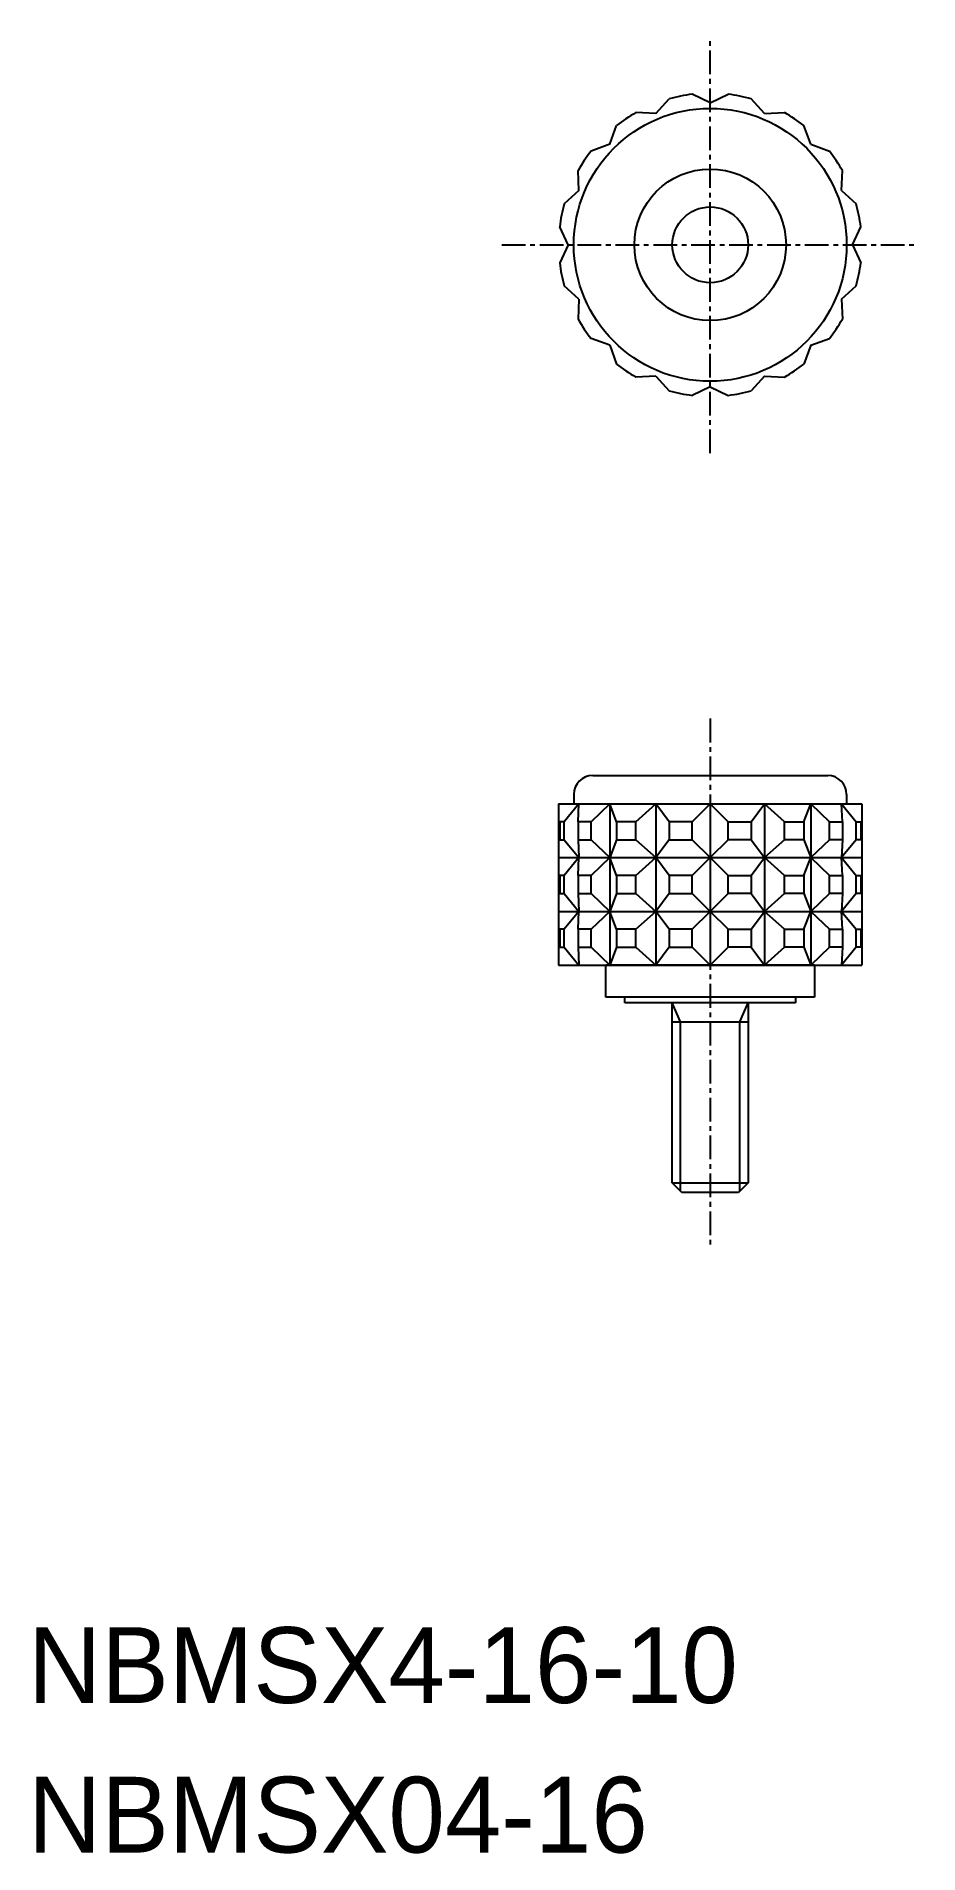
# Model space of a CAD drawing. Extents: x -14013.6 to -13967, y 2.2 to 98.1.
import ezdxf

# ---------------------------------------------------------------- set-up
doc = ezdxf.new("R2010")
doc.units = 0
doc.linetypes.add('CENTER', pattern=[2, 1.25, -0.25, 0.25, -0.25])
doc.layers.get('0').update_dxf_attribs({"linetype": 'CONTINUOUS'})
doc.layers.add('CENTER', color=1, linetype='CENTER')

msp = doc.modelspace()

# ---------------------------------------------------------------- linework, layer by layer
at = {"color": 7, "linetype": 'CONTINUOUS'}
for p, q in [((-13977.998, 94.599), (-13978.949, 95.042)), ((-13977.998, 94.599), (-13977.048, 95.042)), ((-13980.868, 94.028), (-13981.916, 94.074)), ((-13980.868, 94.028), (-13980.16, 94.801)), ((-13975.128, 94.028), (-13975.837, 94.801)), ((-13975.128, 94.028), (-13974.08, 94.074)), ((-13983.302, 92.402), (-13982.943, 93.388)), ((-13972.695, 92.402), (-13973.054, 93.388)), ((-13983.302, 92.402), (-13984.287, 92.043)), ((-13972.695, 92.402), (-13971.709, 92.043)), ((-13984.927, 89.969), (-13984.973, 91.017)), ((-13971.069, 89.969), (-13971.023, 91.017)), ((-13984.927, 89.969), (-13985.701, 89.26)), ((-13971.069, 89.969), (-13970.296, 89.26)), ((-13985.498, 87.099), (-13985.942, 88.05)), ((-13970.498, 87.099), (-13970.055, 88.05)), ((-13985.498, 87.099), (-13985.942, 86.148)), ((-13970.498, 87.099), (-13970.055, 86.148)), ((-13984.927, 84.229), (-13985.701, 84.937)), ((-13971.069, 84.229), (-13970.296, 84.937)), ((-13984.927, 84.229), (-13984.973, 83.181)), ((-13971.069, 84.229), (-13971.023, 83.181)), ((-13983.302, 81.796), (-13984.287, 82.154)), ((-13983.302, 81.796), (-13982.943, 80.81)), ((-13972.695, 81.796), (-13973.054, 80.81)), ((-13972.695, 81.796), (-13971.709, 82.154)), ((-13980.868, 80.17), (-13981.916, 80.124)), ((-13980.868, 80.17), (-13980.16, 79.396)), ((-13977.998, 79.599), (-13978.949, 79.156)), ((-13977.998, 79.599), (-13977.048, 79.156)), ((-13975.128, 80.17), (-13975.837, 79.396)), ((-13975.128, 80.17), (-13974.08, 80.124)), ((-13984.198, 59.099), (-13971.798, 59.099)), ((-13985.998, 57.599), (-13985.998, 49.099)), ((-13985.998, 57.599), (-13969.998, 57.599)), ((-13984.927, 57.599), (-13985.701, 56.654)), ((-13985.198, 58.099), (-13985.198, 57.599)), ((-13984.973, 56.654), (-13984.927, 57.599)), ((-13983.302, 57.599), (-13984.287, 56.654)), ((-13983.302, 57.599), (-13983.302, 49.099)), ((-13982.943, 56.654), (-13983.302, 57.599)), ((-13981.916, 56.654), (-13980.868, 57.599)), ((-13980.868, 57.599), (-13980.868, 49.099)), ((-13980.16, 56.654), (-13980.868, 57.599)), ((-13978.949, 56.654), (-13977.998, 57.599)), ((-13977.998, 57.599), (-13977.998, 49.099)), ((-13977.048, 56.654), (-13977.998, 57.599)), ((-13975.837, 56.654), (-13975.128, 57.599)), ((-13974.08, 56.654), (-13975.128, 57.599)), ((-13975.128, 57.599), (-13975.128, 49.099)), ((-13973.054, 56.654), (-13972.695, 57.599)), ((-13972.695, 57.599), (-13971.709, 56.654)), ((-13972.695, 57.599), (-13972.695, 49.099)), ((-13971.023, 56.654), (-13971.069, 57.599)), ((-13971.069, 57.599), (-13970.296, 56.654)), ((-13970.798, 58.099), (-13970.798, 57.599)), ((-13969.998, 57.599), (-13969.998, 49.099)), ((-13985.701, 55.71), (-13984.927, 54.765)), ((-13984.973, 55.71), (-13984.927, 54.765)), ((-13984.287, 55.71), (-13983.302, 54.765)), ((-13982.943, 55.71), (-13983.302, 54.765)), ((-13981.916, 55.71), (-13980.868, 54.765)), ((-13980.16, 55.71), (-13980.868, 54.765)), ((-13978.949, 55.71), (-13977.998, 54.765)), ((-13977.048, 55.71), (-13977.998, 54.765)), ((-13975.837, 55.71), (-13975.128, 54.765)), ((-13974.08, 55.71), (-13975.128, 54.765)), ((-13973.054, 55.71), (-13972.695, 54.765)), ((-13971.709, 55.71), (-13972.695, 54.765)), ((-13971.023, 55.71), (-13971.069, 54.765)), ((-13970.296, 55.71), (-13971.069, 54.765)), ((-13985.998, 54.765), (-13969.998, 54.765)), ((-13984.927, 54.765), (-13985.701, 53.821)), ((-13984.973, 53.821), (-13984.927, 54.765)), ((-13983.302, 54.765), (-13984.287, 53.821)), ((-13982.943, 53.821), (-13983.302, 54.765)), ((-13981.916, 53.821), (-13980.868, 54.765)), ((-13980.16, 53.821), (-13980.868, 54.765)), ((-13978.949, 53.821), (-13977.998, 54.765)), ((-13977.048, 53.821), (-13977.998, 54.765)), ((-13975.837, 53.821), (-13975.128, 54.765)), ((-13974.08, 53.821), (-13975.128, 54.765)), ((-13973.054, 53.821), (-13972.695, 54.765)), ((-13972.695, 54.765), (-13971.709, 53.821)), ((-13971.069, 54.765), (-13970.296, 53.821)), ((-13971.023, 53.821), (-13971.069, 54.765)), ((-13985.701, 52.877), (-13984.927, 51.932)), ((-13984.973, 52.877), (-13984.927, 51.932)), ((-13984.287, 52.877), (-13983.302, 51.932)), ((-13982.943, 52.877), (-13983.302, 51.932)), ((-13981.916, 52.877), (-13980.868, 51.932)), ((-13980.16, 52.877), (-13980.868, 51.932)), ((-13978.949, 52.877), (-13977.998, 51.932)), ((-13977.048, 52.877), (-13977.998, 51.932)), ((-13975.837, 52.877), (-13975.128, 51.932)), ((-13974.08, 52.877), (-13975.128, 51.932)), ((-13973.054, 52.877), (-13972.695, 51.932)), ((-13971.709, 52.877), (-13972.695, 51.932)), ((-13970.296, 52.877), (-13971.069, 51.932)), ((-13971.023, 52.877), (-13971.069, 51.932)), ((-13985.998, 51.932), (-13969.998, 51.932)), ((-13984.927, 51.932), (-13985.701, 50.988)), ((-13984.973, 50.988), (-13984.927, 51.932)), ((-13983.302, 51.932), (-13984.287, 50.988)), ((-13982.943, 50.988), (-13983.302, 51.932)), ((-13981.916, 50.988), (-13980.868, 51.932)), ((-13980.16, 50.988), (-13980.868, 51.932)), ((-13978.949, 50.988), (-13977.998, 51.932)), ((-13977.048, 50.988), (-13977.998, 51.932)), ((-13975.837, 50.988), (-13975.128, 51.932)), ((-13974.08, 50.988), (-13975.128, 51.932)), ((-13973.054, 50.988), (-13972.695, 51.932)), ((-13972.695, 51.932), (-13971.709, 50.988)), ((-13971.069, 51.932), (-13970.296, 50.988)), ((-13971.023, 50.988), (-13971.069, 51.932)), ((-13985.701, 50.043), (-13984.927, 49.099)), ((-13984.973, 50.043), (-13984.927, 49.099)), ((-13984.287, 50.043), (-13983.302, 49.099)), ((-13982.943, 50.043), (-13983.302, 49.099)), ((-13981.916, 50.043), (-13980.868, 49.099)), ((-13980.16, 50.043), (-13980.868, 49.099)), ((-13978.949, 50.043), (-13977.998, 49.099)), ((-13977.048, 50.043), (-13977.998, 49.099)), ((-13975.837, 50.043), (-13975.128, 49.099)), ((-13974.08, 50.043), (-13975.128, 49.099)), ((-13973.054, 50.043), (-13972.695, 49.099)), ((-13971.709, 50.043), (-13972.695, 49.099)), ((-13970.296, 50.043), (-13971.069, 49.099)), ((-13971.023, 50.043), (-13971.069, 49.099)), ((-13985.998, 49.099), (-13969.998, 49.099)), ((-13972.498, 49.099), (-13983.498, 49.099)), ((-13983.498, 47.399), (-13983.498, 49.099)), ((-13972.498, 49.099), (-13972.498, 47.399)), ((-13982.498, 47.399), (-13983.498, 47.399)), ((-13973.498, 47.399), (-13982.498, 47.399)), ((-13982.498, 47.099), (-13982.498, 47.399)), ((-13973.498, 47.099), (-13982.498, 47.099)), ((-13979.998, 37.607), (-13979.998, 47.099)), ((-13975.998, 47.099), (-13975.998, 37.607)), ((-13972.498, 47.399), (-13973.498, 47.399)), ((-13973.498, 47.399), (-13973.498, 47.099)), ((-13979.998, 46.099), (-13975.998, 46.099)), ((-13979.998, 37.607), (-13975.998, 37.607)), ((-13979.49, 37.099), (-13979.998, 37.607)), ((-13975.998, 37.607), (-13976.506, 37.099)), ((-13976.506, 37.099), (-13979.49, 37.099))]:
    msp.add_line(p, q, dxfattribs=at)
at = {"color": 3}
for p, q in [((-13979.569, 46.099), (-13979.998, 47.099)), ((-13976.428, 46.099), (-13975.998, 47.099)), ((-13979.569, 37.177), (-13979.569, 46.099)), ((-13976.428, 37.177), (-13976.428, 46.099))]:
    msp.add_line(p, q, dxfattribs=at)
at = {"color": 7, "linetype": 'CONTINUOUS'}
for points in [[(-13985.701, 56.654), (-13985.942, 56.654), (-13985.942, 55.71), (-13985.701, 55.71)], [(-13984.287, 56.654), (-13984.973, 56.654), (-13984.973, 55.71), (-13984.287, 55.71)], [(-13981.916, 56.654), (-13982.943, 56.654), (-13982.943, 55.71), (-13981.916, 55.71)], [(-13978.949, 56.654), (-13980.16, 56.654), (-13980.16, 55.71), (-13978.949, 55.71)], [(-13977.048, 56.654), (-13975.837, 56.654), (-13975.837, 55.71), (-13977.048, 55.71)], [(-13974.08, 56.654), (-13973.054, 56.654), (-13973.054, 55.71), (-13974.08, 55.71)], [(-13971.709, 56.654), (-13971.023, 56.654), (-13971.023, 55.71), (-13971.709, 55.71)], [(-13970.296, 56.654), (-13970.055, 56.654), (-13970.055, 55.71), (-13970.296, 55.71)], [(-13985.701, 53.821), (-13985.942, 53.821), (-13985.942, 52.877), (-13985.701, 52.877)], [(-13984.287, 53.821), (-13984.973, 53.821), (-13984.973, 52.877), (-13984.287, 52.877)], [(-13981.916, 53.821), (-13982.943, 53.821), (-13982.943, 52.877), (-13981.916, 52.877)], [(-13978.949, 53.821), (-13980.16, 53.821), (-13980.16, 52.877), (-13978.949, 52.877)], [(-13977.048, 53.821), (-13975.837, 53.821), (-13975.837, 52.877), (-13977.048, 52.877)], [(-13974.08, 53.821), (-13973.054, 53.821), (-13973.054, 52.877), (-13974.08, 52.877)], [(-13971.709, 53.821), (-13971.023, 53.821), (-13971.023, 52.877), (-13971.709, 52.877)], [(-13970.296, 53.821), (-13970.055, 53.821), (-13970.055, 52.877), (-13970.296, 52.877)], [(-13985.701, 50.988), (-13985.942, 50.988), (-13985.942, 50.043), (-13985.701, 50.043)], [(-13984.287, 50.988), (-13984.973, 50.988), (-13984.973, 50.043), (-13984.287, 50.043)], [(-13981.916, 50.988), (-13982.943, 50.988), (-13982.943, 50.043), (-13981.916, 50.043)], [(-13978.949, 50.988), (-13980.16, 50.988), (-13980.16, 50.043), (-13978.949, 50.043)], [(-13977.048, 50.988), (-13975.837, 50.988), (-13975.837, 50.043), (-13977.048, 50.043)], [(-13974.08, 50.988), (-13973.054, 50.988), (-13973.054, 50.043), (-13974.08, 50.043)], [(-13971.709, 50.988), (-13971.023, 50.988), (-13971.023, 50.043), (-13971.709, 50.043)], [(-13970.296, 50.988), (-13970.055, 50.988), (-13970.055, 50.043), (-13970.296, 50.043)]]:
    msp.add_lwpolyline(points, close=True, dxfattribs=at)
for radius in [7.2, 4, 2]:
    msp.add_circle((-13977.998, 87.099), radius, dxfattribs=at)
for centre, radius, start, end in [((-13977.998, 87.099), 8, 96.82491, 105.67509), ((-13977.998, 87.099), 8, 74.32491, 83.17509), ((-13977.998, 87.099), 8, 119.32491, 128.17509), ((-13977.998, 87.099), 8, 51.82491, 60.67509), ((-13977.998, 87.099), 8, 141.82491, 150.67509), ((-13977.998, 87.099), 8, 29.32491, 38.17509), ((-13977.998, 87.099), 8, 164.32491, 173.17509), ((-13977.998, 87.099), 8, 6.82491, 15.67509), ((-13977.998, 87.099), 8, 186.82491, 195.67509), ((-13977.998, 87.099), 8, 344.32491, 353.17509), ((-13977.998, 87.099), 8, 209.32491, 218.17509), ((-13977.998, 87.099), 8, 321.82491, 330.67509), ((-13977.998, 87.099), 8, 231.82491, 240.67509), ((-13977.998, 87.099), 8, 299.32491, 308.17509), ((-13977.998, 87.099), 8, 254.32491, 263.17509), ((-13977.998, 87.099), 8, 276.82491, 285.67509), ((-13984.198, 58.099), 1, 90, 180), ((-13971.798, 58.099), 1, 0, 90)]:
    msp.add_arc(centre, radius, start, end, dxfattribs=at)
at = {"layer": 'CENTER', "color": 1, "linetype": 'CENTER'}
for p, q in [((-13977.998, 76.099), (-13977.998, 98.099)), ((-13988.998, 87.099), (-13966.998, 87.099)), ((-13977.998, 62.099), (-13977.998, 34.099))]:
    msp.add_line(p, q, dxfattribs=at)

# ---------------------------------------------------------------- texts
at = {"color": 7, "linetype": 'CONTINUOUS'}
for s, p in [('NBMSX4-16-10', (-14013.998, 10.163)), ('NBMSX04-16', (-14013.998, 2.27))]:
    msp.add_text(s, height=4, dxfattribs=at).set_placement(p)

doc.saveas('drawing.dxf')
